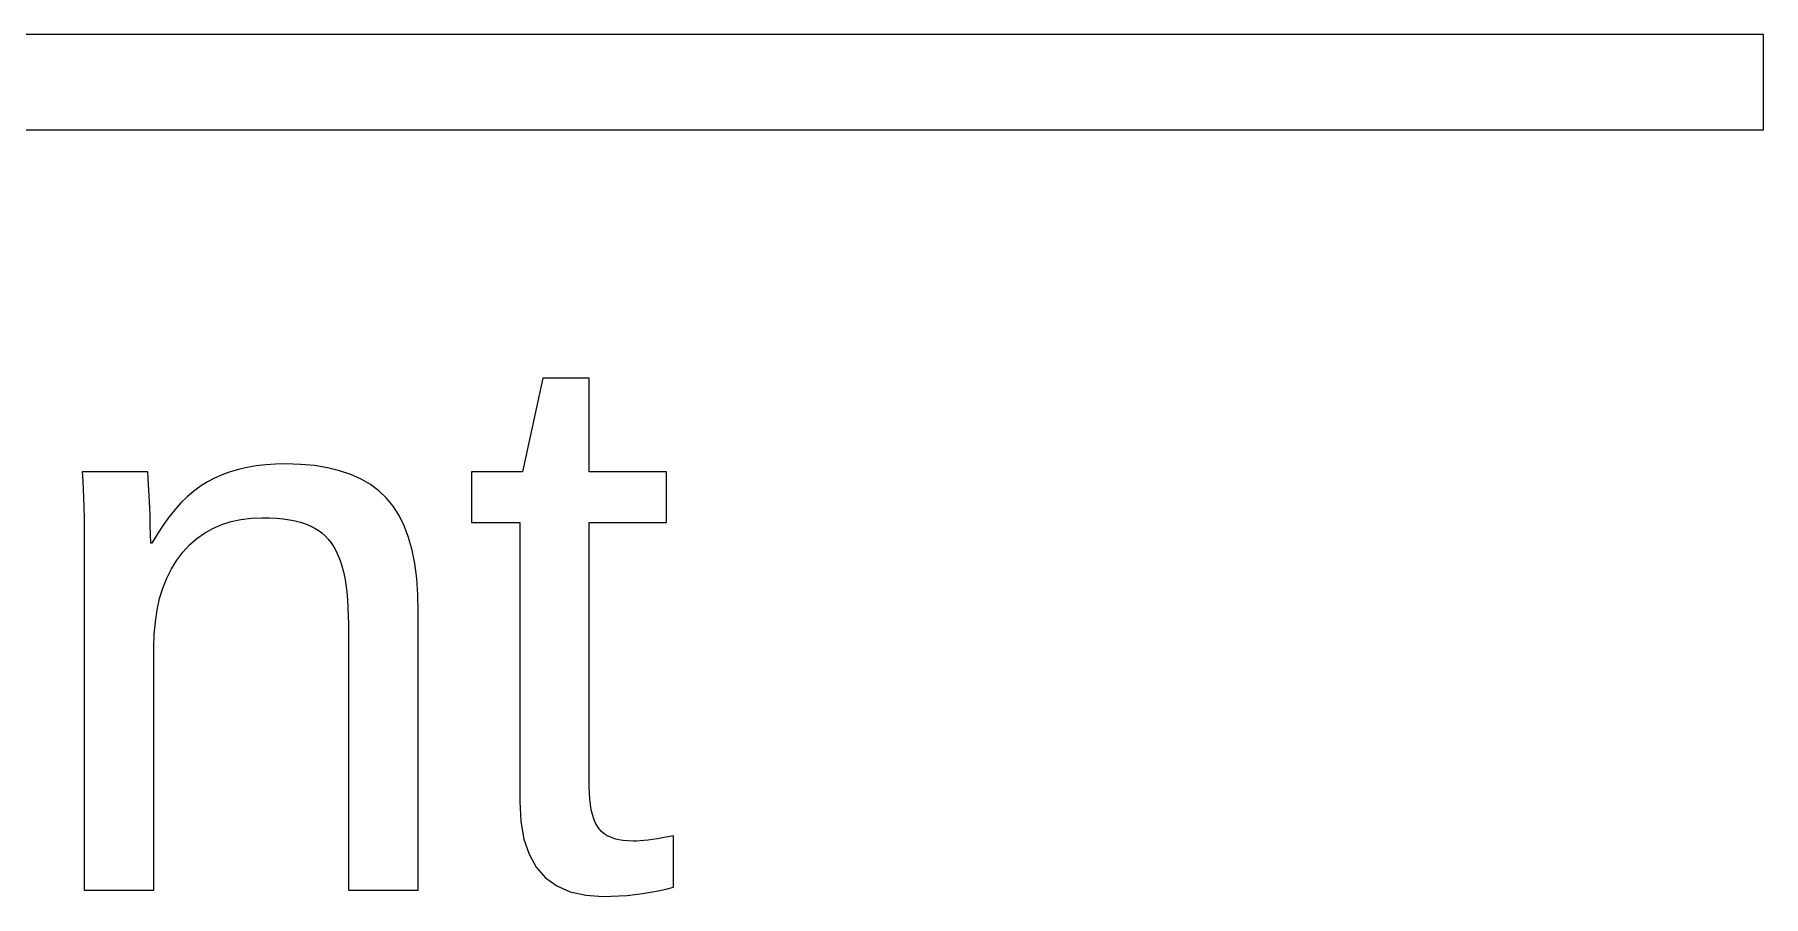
# Model space of a CAD drawing. Header units: metres. Extents: x 8.1 to 95, y -21.3 to 62.6.
# Drawn here: x 90.451 to 95, y 34.384 to 36.65 of the extents above; entities that cross this region are included whole.
import ezdxf

# ---------------------------------------------------------------- set-up
doc = ezdxf.new("R2010")
doc.units = ezdxf.units.M

msp = doc.modelspace()

# ---------------------------------------------------------------- linework, layer by layer
for p, q in [((95, 36.65), (76, 36.65)), ((95, 36.4), (95, 36.65)), ((76, 36.4), (95, 36.4)), ((91.7882, 35.7467), (91.7343, 35.5006)), ((91.9103, 35.7467), (91.7882, 35.7467)), ((91.9103, 35.5006), (91.9103, 35.7467)), ((90.7483, 35.5006), (90.5753, 35.5006)), ((90.5753, 35.5006), (90.5766, 35.4892)), ((90.5766, 35.4892), (90.5777, 35.4742)), ((90.7485, 35.4992), (90.7483, 35.5006)), ((90.7487, 35.4975), (90.7485, 35.4992)), ((90.7489, 35.4953), (90.7487, 35.4975)), ((90.7494, 35.4896), (90.7489, 35.4953)), ((90.7498, 35.4822), (90.7494, 35.4896)), ((90.9442, 35.4923), (90.9243, 35.4836)), ((90.9651, 35.4999), (90.9442, 35.4923)), ((90.987, 35.5063), (90.9651, 35.4999)), ((91.0099, 35.5116), (90.987, 35.5063)), ((91.0338, 35.5157), (91.0099, 35.5116)), ((91.0587, 35.5186), (91.0338, 35.5157)), ((91.0845, 35.5203), (91.0587, 35.5186)), ((91.1114, 35.5209), (91.0845, 35.5203)), ((91.1504, 35.5198), (91.1114, 35.5209)), ((91.1871, 35.5165), (91.1504, 35.5198)), ((91.2213, 35.5109), (91.1871, 35.5165)), ((91.2531, 35.5031), (91.2213, 35.5109)), ((91.2826, 35.4931), (91.2531, 35.5031)), ((91.3096, 35.4809), (91.2826, 35.4931)), ((91.7343, 35.5006), (91.6, 35.5006)), ((91.6, 35.5006), (91.6, 35.3673)), ((92.1137, 35.5006), (91.9103, 35.5006)), ((92.1137, 35.3673), (92.1137, 35.5006)), ((90.5777, 35.4742), (90.5787, 35.4555)), ((90.5787, 35.4555), (90.5795, 35.4331)), ((90.7513, 35.4519), (90.7498, 35.4822)), ((90.7528, 35.4217), (90.7513, 35.4519)), ((90.8695, 35.4493), (90.8523, 35.4347)), ((90.8872, 35.4623), (90.8695, 35.4493)), ((90.9054, 35.4736), (90.8872, 35.4623)), ((90.9243, 35.4836), (90.9054, 35.4736)), ((91.3343, 35.4665), (91.3096, 35.4809)), ((91.3565, 35.4498), (91.3343, 35.4665)), ((91.3764, 35.4309), (91.3565, 35.4498)), ((90.5795, 35.4331), (90.5802, 35.407)), ((90.5802, 35.407), (90.5807, 35.3772)), ((90.7535, 35.4063), (90.7528, 35.4217)), ((90.7543, 35.3858), (90.7535, 35.4063)), ((90.8194, 35.4005), (90.8037, 35.381)), ((90.8356, 35.4184), (90.8194, 35.4005)), ((90.8523, 35.4347), (90.8356, 35.4184)), ((91.394, 35.4095), (91.3764, 35.4309)), ((91.4095, 35.3851), (91.394, 35.4095)), ((90.5807, 35.3772), (90.5811, 35.3437)), ((90.7551, 35.3603), (90.7543, 35.3858)), ((90.7564, 35.3124), (90.7551, 35.3603)), ((90.7885, 35.3598), (90.7737, 35.3369)), ((90.8037, 35.381), (90.7885, 35.3598)), ((90.8979, 35.3393), (90.9197, 35.3516)), ((90.9197, 35.3516), (90.9429, 35.3616)), ((90.9429, 35.3616), (90.9674, 35.3695)), ((90.9674, 35.3695), (90.9933, 35.3751)), ((90.9933, 35.3751), (91.0206, 35.3784)), ((91.0206, 35.3784), (91.0493, 35.3795)), ((91.0493, 35.3795), (91.0689, 35.3792)), ((91.0689, 35.3792), (91.0874, 35.3782)), ((91.0874, 35.3782), (91.1048, 35.3766)), ((91.1048, 35.3766), (91.1212, 35.3743)), ((91.1212, 35.3743), (91.1364, 35.3714)), ((91.1364, 35.3714), (91.1506, 35.3678)), ((91.1506, 35.3678), (91.1637, 35.3635)), ((91.1637, 35.3635), (91.1757, 35.3586)), ((91.1757, 35.3586), (91.1866, 35.3531)), ((91.1866, 35.3531), (91.1967, 35.3468)), ((91.423, 35.3578), (91.4095, 35.3851)), ((91.4344, 35.3277), (91.423, 35.3578)), ((91.6, 35.3673), (91.7272, 35.3673)), ((91.7272, 35.3673), (91.7272, 34.6329)), ((91.9103, 34.6726), (91.9103, 35.3673)), ((91.9103, 35.3673), (92.1137, 35.3673)), ((90.5811, 35.3437), (90.5813, 35.3065)), ((90.5813, 35.3065), (90.5814, 35.2656)), ((90.7594, 35.3124), (90.7564, 35.3124)), ((90.7737, 35.3369), (90.7594, 35.3124)), ((90.8408, 35.289), (90.8585, 35.308)), ((90.8585, 35.308), (90.8775, 35.3248)), ((90.8775, 35.3248), (90.8979, 35.3393)), ((91.1967, 35.3468), (91.2062, 35.3397)), ((91.2062, 35.3397), (91.215, 35.3317)), ((91.215, 35.3317), (91.2232, 35.323)), ((91.2232, 35.323), (91.2308, 35.3133)), ((91.2308, 35.3133), (91.2377, 35.3029)), ((91.4437, 35.2946), (91.4344, 35.3277)), ((90.5814, 35.2656), (90.5814, 34.4)), ((90.8107, 35.2453), (90.8248, 35.268)), ((90.8248, 35.268), (90.8408, 35.289)), ((91.2377, 35.3029), (91.244, 35.2916)), ((91.244, 35.2916), (91.2497, 35.2795)), ((91.2497, 35.2795), (91.2548, 35.2666)), ((91.2548, 35.2666), (91.2593, 35.2527)), ((91.451, 35.2587), (91.4437, 35.2946)), ((91.4561, 35.2198), (91.451, 35.2587)), ((90.7881, 35.1947), (90.7984, 35.2209)), ((90.7984, 35.2209), (90.8107, 35.2453)), ((91.2593, 35.2527), (91.2632, 35.2375)), ((91.2632, 35.2375), (91.2667, 35.2212)), ((91.2667, 35.2212), (91.2696, 35.2036)), ((91.4592, 35.178), (91.4561, 35.2198)), ((90.7796, 35.1668), (90.7881, 35.1947)), ((91.2696, 35.2036), (91.2719, 35.1849)), ((91.2719, 35.1849), (91.2738, 35.1649)), ((91.4603, 35.1334), (91.4592, 35.178)), ((90.7683, 35.1057), (90.773, 35.1371)), ((90.773, 35.1371), (90.7796, 35.1668)), ((91.2738, 35.1649), (91.2751, 35.1437)), ((91.2751, 35.1437), (91.2759, 35.1214)), ((91.4603, 34.4), (91.4603, 35.1334)), ((90.7655, 35.0726), (90.7683, 35.1057)), ((91.2759, 35.1214), (91.2762, 35.0978)), ((91.2762, 35.0978), (91.2762, 34.4)), ((90.7645, 35.0378), (90.7655, 35.0726)), ((90.7645, 34.4), (90.7645, 35.0378)), ((91.9106, 34.6555), (91.9103, 34.6726)), ((91.7272, 34.6329), (91.7299, 34.5806)), ((91.9115, 34.6397), (91.9106, 34.6555)), ((91.9131, 34.625), (91.9115, 34.6397)), ((91.9154, 34.6114), (91.9131, 34.625)), ((91.7299, 34.5806), (91.738, 34.5345)), ((91.9183, 34.599), (91.9154, 34.6114)), ((91.9218, 34.5878), (91.9183, 34.599)), ((91.9259, 34.5778), (91.9218, 34.5878)), ((91.9307, 34.5689), (91.9259, 34.5778)), ((91.738, 34.5345), (91.7516, 34.4945)), ((91.9362, 34.5612), (91.9307, 34.5689)), ((91.9424, 34.5545), (91.9362, 34.5612)), ((91.9496, 34.5486), (91.9424, 34.5545)), ((91.9577, 34.5434), (91.9496, 34.5486)), ((91.9668, 34.5391), (91.9577, 34.5434)), ((91.9768, 34.5355), (91.9668, 34.5391)), ((91.9877, 34.5327), (91.9768, 34.5355)), ((91.9996, 34.5307), (91.9877, 34.5327)), ((92.0652, 34.532), (92.0542, 34.5307)), ((92.077, 34.5336), (92.0652, 34.532)), ((92.0895, 34.5355), (92.077, 34.5336)), ((92.1029, 34.5378), (92.0895, 34.5355)), ((92.117, 34.5404), (92.1029, 34.5378)), ((92.132, 34.5434), (92.117, 34.5404)), ((92.132, 34.4081), (92.132, 34.5434)), ((91.7516, 34.4945), (91.7706, 34.4606)), ((92.0125, 34.5296), (91.9996, 34.5307)), ((92.0262, 34.5292), (92.0125, 34.5296)), ((92.0348, 34.5293), (92.0262, 34.5292)), ((92.0441, 34.5299), (92.0348, 34.5293)), ((92.0542, 34.5307), (92.0441, 34.5299)), ((91.7706, 34.4606), (91.795, 34.4329)), ((90.5814, 34.4), (90.7645, 34.4)), ((91.2762, 34.4), (91.4603, 34.4)), ((91.795, 34.4329), (91.8248, 34.4114)), ((91.8248, 34.4114), (91.8601, 34.396)), ((91.8601, 34.396), (91.9008, 34.3868)), ((92.0507, 34.3913), (92.0712, 34.3946)), ((92.0712, 34.3946), (92.0916, 34.3985)), ((92.0916, 34.3985), (92.1118, 34.403)), ((92.1118, 34.403), (92.132, 34.4081)), ((91.9008, 34.3868), (91.9469, 34.3837)), ((91.9469, 34.3837), (91.9678, 34.384)), ((91.9678, 34.384), (91.9887, 34.3849)), ((91.9887, 34.3849), (92.0095, 34.3864)), ((92.0095, 34.3864), (92.0302, 34.3885)), ((92.0302, 34.3885), (92.0507, 34.3913))]:
    msp.add_line(p, q)

doc.saveas('drawing.dxf')
